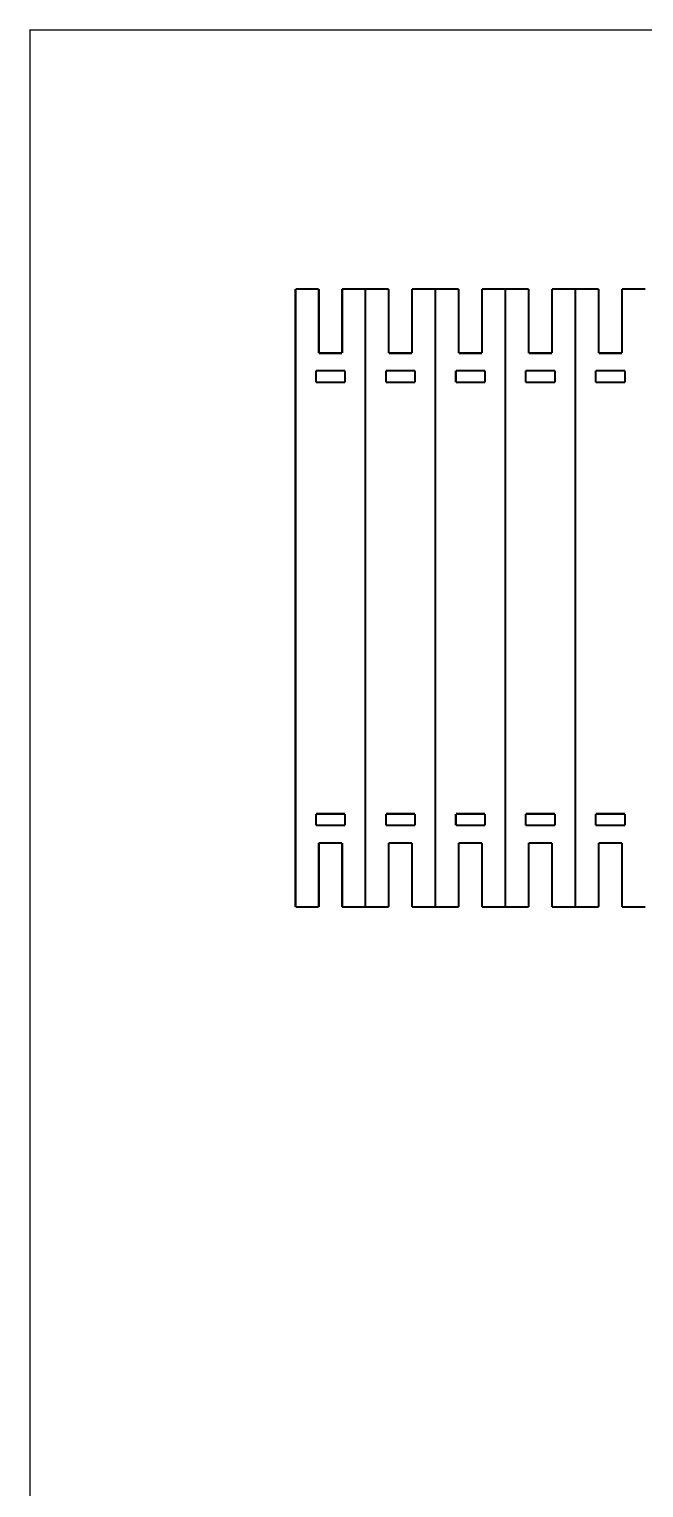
# Model space of a CAD drawing. Extents: x 0 to 19.7, y 0 to 19.7.
# Drawn here: x 0 to 4.15, y 9.85 to 19.7 of the extents above; entities that cross this region are included whole.
import ezdxf

# ---------------------------------------------------------------- set-up
doc = ezdxf.new("R2010")
doc.units = 0
doc.layers.get('0').update_dxf_attribs({"linetype": 'CONTINUOUS'})

msp = doc.modelspace()

# ---------------------------------------------------------------- linework, layer by layer
at = {"color": 0, "const_width": 0.01111}
msp.add_lwpolyline([(0.00553, 19.6907), (19.6906, 19.6907), (19.6906, 0.00559), (0.00553, 0.00559), (0.00553, 19.6907)], close=True, dxfattribs=at)
at = {"color": 0, "const_width": 0.01378}
for points in [[(1.7985, 13.7688), (1.7985, 17.9419)], [(1.956, 17.9419), (1.7985, 17.9419)], [(1.956, 17.5089), (1.956, 17.9419)], [(2.1135, 17.9419), (2.1135, 17.5089)], [(2.27094, 17.9419), (2.1135, 17.9419)], [(2.27094, 17.9419), (2.27094, 13.7688)], [(2.27094, 13.7688), (2.27094, 17.9419)], [(2.42844, 17.9419), (2.27094, 17.9419)], [(2.42844, 17.5089), (2.42844, 17.9419)], [(2.58594, 17.9419), (2.58594, 17.5089)], [(2.74337, 17.9419), (2.58594, 17.9419)], [(2.74337, 17.9419), (2.74337, 13.7688)], [(2.74337, 13.7688), (2.74337, 17.9419)], [(2.90088, 17.9419), (2.74337, 17.9419)], [(2.90088, 17.5089), (2.90088, 17.9419)], [(3.05838, 17.9419), (3.05838, 17.5089)], [(3.21588, 17.9419), (3.05838, 17.9419)], [(3.21588, 17.9419), (3.21588, 13.7688)], [(3.21588, 13.7688), (3.21588, 17.9419)], [(3.37332, 17.9419), (3.21588, 17.9419)], [(3.37332, 17.5089), (3.37332, 17.9419)], [(3.53082, 17.9419), (3.53082, 17.5089)], [(3.68832, 17.9419), (3.53082, 17.9419)], [(3.68832, 17.9419), (3.68832, 13.7688)], [(3.68832, 13.7688), (3.68832, 17.9419)], [(3.84576, 17.9419), (3.68832, 17.9419)], [(3.84576, 17.5089), (3.84576, 17.9419)], [(4.00325, 17.9419), (4.00325, 17.5089)], [(4.16075, 17.9419), (4.00325, 17.9419)], [(2.1135, 17.5089), (1.956, 17.5089)], [(2.58594, 17.5089), (2.42844, 17.5089)], [(3.05838, 17.5089), (2.90088, 17.5089)], [(3.53082, 17.5089), (3.37332, 17.5089)], [(4.00325, 17.5089), (3.84576, 17.5089)], [(1.93631, 17.3908), (2.13319, 17.3908)], [(1.93631, 17.3121), (1.93631, 17.3908)], [(2.13319, 17.3908), (2.13319, 17.3121)], [(2.40875, 17.3908), (2.60562, 17.3908)], [(2.40875, 17.3121), (2.40875, 17.3908)], [(2.60562, 17.3908), (2.60562, 17.3121)], [(2.88118, 17.3908), (3.07807, 17.3908)], [(2.88118, 17.3121), (2.88118, 17.3908)], [(3.07807, 17.3908), (3.07807, 17.3121)], [(3.35363, 17.3908), (3.55051, 17.3908)], [(3.35363, 17.3121), (3.35363, 17.3908)], [(3.55051, 17.3908), (3.55051, 17.3121)], [(3.82607, 17.3908), (4.02294, 17.3908)], [(3.82607, 17.3121), (3.82607, 17.3908)], [(4.02294, 17.3908), (4.02294, 17.3121)], [(2.13319, 17.3121), (1.93631, 17.3121)], [(2.60562, 17.3121), (2.40875, 17.3121)], [(3.07807, 17.3121), (2.88118, 17.3121)], [(3.55051, 17.3121), (3.35363, 17.3121)], [(4.02294, 17.3121), (3.82607, 17.3121)], [(1.93631, 14.3986), (2.13319, 14.3986)], [(1.93631, 14.32), (1.93631, 14.3986)], [(2.13319, 14.3986), (2.13319, 14.32)], [(2.40875, 14.3986), (2.60562, 14.3986)], [(2.40875, 14.32), (2.40875, 14.3986)], [(2.60562, 14.3986), (2.60562, 14.32)], [(2.88118, 14.3986), (3.07807, 14.3986)], [(2.88118, 14.32), (2.88118, 14.3986)], [(3.07807, 14.3986), (3.07807, 14.32)], [(3.35363, 14.3986), (3.55051, 14.3986)], [(3.35363, 14.32), (3.35363, 14.3986)], [(3.55051, 14.3986), (3.55051, 14.32)], [(3.82607, 14.3986), (4.02294, 14.3986)], [(3.82607, 14.32), (3.82607, 14.3986)], [(4.02294, 14.3986), (4.02294, 14.32)], [(2.13319, 14.32), (1.93631, 14.32)], [(2.60562, 14.32), (2.40875, 14.32)], [(3.07807, 14.32), (2.88118, 14.32)], [(3.55051, 14.32), (3.35363, 14.32)], [(4.02294, 14.32), (3.82607, 14.32)], [(2.1135, 14.2018), (1.956, 14.2018)], [(1.956, 14.2018), (1.956, 13.7688)], [(2.1135, 13.7688), (2.1135, 14.2018)], [(2.58594, 14.2018), (2.42844, 14.2018)], [(2.42844, 14.2018), (2.42844, 13.7688)], [(2.58594, 13.7688), (2.58594, 14.2018)], [(3.05838, 14.2018), (2.90088, 14.2018)], [(2.90088, 14.2018), (2.90088, 13.7688)], [(3.05838, 13.7688), (3.05838, 14.2018)], [(3.53082, 14.2018), (3.37332, 14.2018)], [(3.37332, 14.2018), (3.37332, 13.7688)], [(3.53082, 13.7688), (3.53082, 14.2018)], [(4.00325, 14.2018), (3.84576, 14.2018)], [(3.84576, 14.2018), (3.84576, 13.7688)], [(4.00325, 13.7688), (4.00325, 14.2018)], [(1.956, 13.7688), (1.7985, 13.7688)], [(2.27094, 13.7688), (2.1135, 13.7688)], [(2.42844, 13.7688), (2.27094, 13.7688)], [(2.74337, 13.7688), (2.58594, 13.7688)], [(2.90088, 13.7688), (2.74337, 13.7688)], [(3.21588, 13.7688), (3.05838, 13.7688)], [(3.37332, 13.7688), (3.21588, 13.7688)], [(3.68832, 13.7688), (3.53082, 13.7688)], [(3.84576, 13.7688), (3.68832, 13.7688)], [(4.16075, 13.7688), (4.00325, 13.7688)]]:
    msp.add_lwpolyline(points, dxfattribs=at)

doc.saveas('drawing.dxf')
